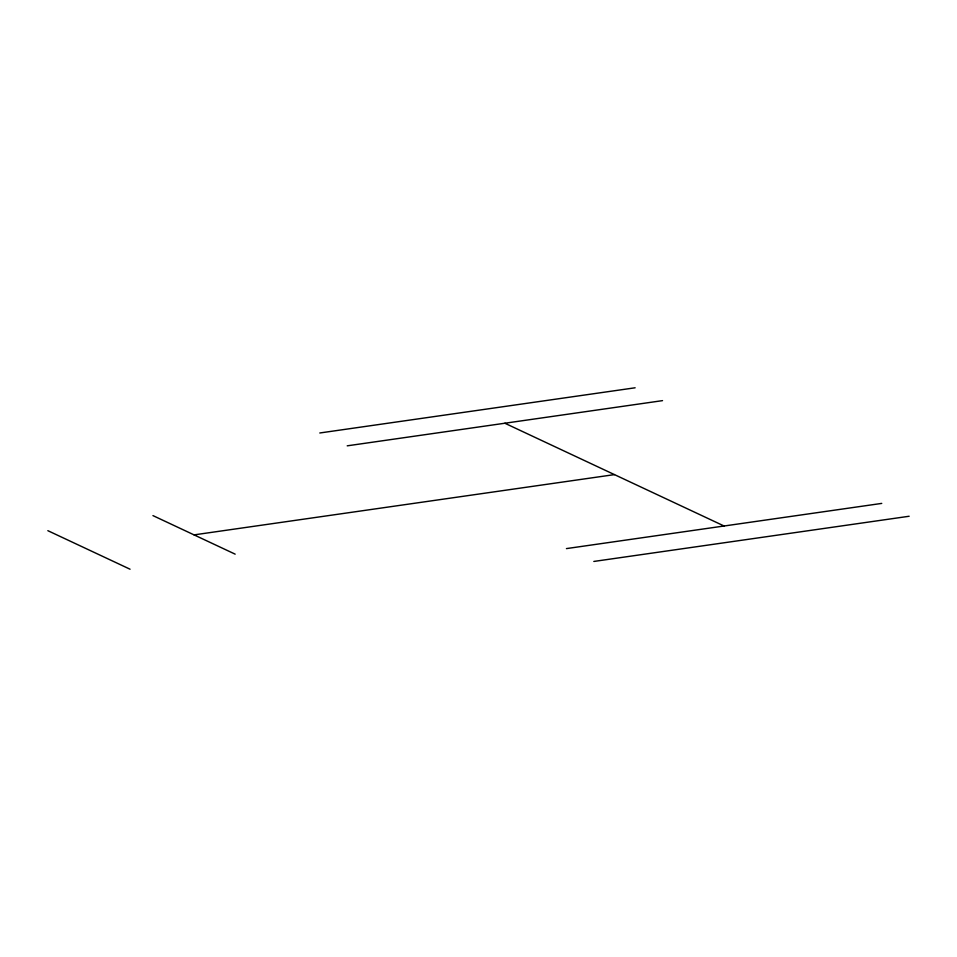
<?xml version="1.0" encoding="UTF-8"?>
<svg xmlns="http://www.w3.org/2000/svg" width="957" height="957" viewBox="0 0 957 957"><rect width="100%" height="100%" fill="white"/><g stroke="black" fill="none" stroke-linecap="round" stroke-linejoin="round"><path stroke-width="1.44" d="M319.805 432.983L635.125 387.788M347.212 445.83L662.519 400.636M194.056 534.879L614.478 474.612M566.436 548.6L881.744 503.406M593.83 561.448L909.15 516.254M504.865 423.233L724.09 526.003M152.953 515.608L235.159 554.151M47.85 530.68L130.056 569.212"/></g></svg>
